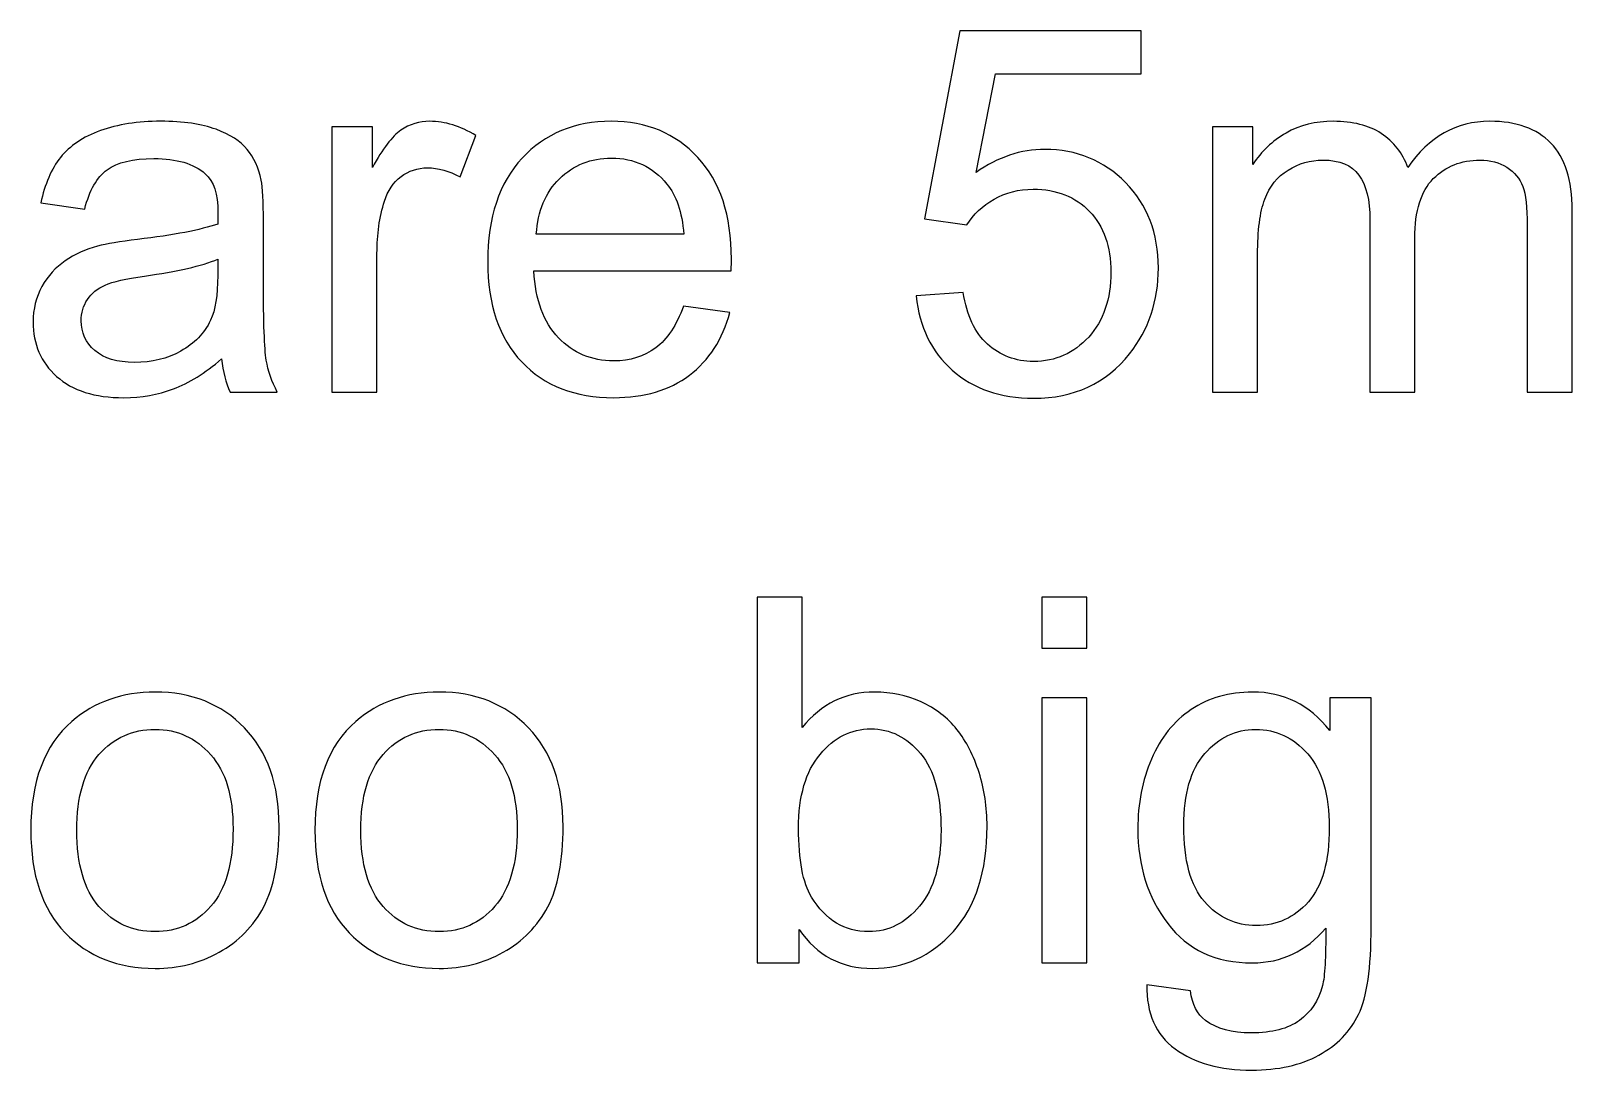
# Model space of a CAD drawing. Header units: inches. Extents: x -5.7 to 8.8, y -16.8 to -6.2.
# Drawn here: x -3.377 to -1.743, y -16.817 to -15.715 of the extents above; entities that cross this region are included whole.
import ezdxf

# ---------------------------------------------------------------- set-up
doc = ezdxf.new("R2010")
doc.units = ezdxf.units.IN
doc.header["$MEASUREMENT"] = 0
doc.layers.add('Layer 1', color=7, linetype='Continuous')

msp = doc.modelspace()

# ---------------------------------------------------------------- linework, layer by layer
at = {"layer": 'Layer 1', "color": 250}
for points, knots in [([(-2.4382, -15.9959), (-2.4382, -15.9959), (-2.3884, -15.9921), (-2.3884, -15.9921), (-2.3884, -15.9921), (-2.3847, -16.0164), (-2.3761, -16.0347), (-2.3628, -16.0469), (-2.3628, -16.0469), (-2.3494, -16.0591), (-2.3331, -16.0653), (-2.3138, -16.0653), (-2.3138, -16.0653), (-2.2906, -16.0653), (-2.2712, -16.0566), (-2.2554, -16.0394), (-2.2554, -16.0394), (-2.2397, -16.022), (-2.2319, -15.9991), (-2.2319, -15.9706), (-2.2319, -15.9706), (-2.2319, -15.9434), (-2.2394, -15.922), (-2.2544, -15.9063), (-2.2544, -15.9063), (-2.2695, -15.8906), (-2.2895, -15.8827), (-2.3143, -15.8827), (-2.3143, -15.8827), (-2.3297, -15.8827), (-2.3435, -15.8862), (-2.3558, -15.8933), (-2.3558, -15.8933), (-2.368, -15.9003), (-2.3776, -15.9094), (-2.3846, -15.9206), (-2.3846, -15.9206), (-2.3846, -15.9206), (-2.4296, -15.9141), (-2.4296, -15.9141), (-2.4296, -15.9141), (-2.4296, -15.9141), (-2.3922, -15.7148), (-2.3922, -15.7148), (-2.3922, -15.7148), (-2.3922, -15.7148), (-2.1999, -15.7148), (-2.1999, -15.7148), (-2.1999, -15.7148), (-2.1999, -15.7148), (-2.1999, -15.7603), (-2.1999, -15.7603), (-2.1999, -15.7603), (-2.1999, -15.7603), (-2.3542, -15.7603), (-2.3542, -15.7603), (-2.3542, -15.7603), (-2.3542, -15.7603), (-2.3749, -15.8649), (-2.3749, -15.8649), (-2.3749, -15.8649), (-2.3517, -15.8486), (-2.3273, -15.8405), (-2.3018, -15.8405), (-2.3018, -15.8405), (-2.2681, -15.8405), (-2.2395, -15.8522), (-2.2163, -15.8757), (-2.2163, -15.8757), (-2.1931, -15.8991), (-2.1815, -15.9293), (-2.1815, -15.9661), (-2.1815, -15.9661), (-2.1815, -16.0013), (-2.1917, -16.0316), (-2.2121, -16.0571), (-2.2121, -16.0571), (-2.2369, -16.0886), (-2.2709, -16.1043), (-2.3138, -16.1043), (-2.3138, -16.1043), (-2.349, -16.1043), (-2.3778, -16.0943), (-2.4001, -16.0746), (-2.4001, -16.0746), (-2.4224, -16.0548), (-2.4351, -16.0286), (-2.4382, -15.9959)], [0, 0, 0, 0, 0.043478, 0.043478, 0.043478, 0.043478, 0.086957, 0.086957, 0.086957, 0.086957, 0.130435, 0.130435, 0.130435, 0.130435, 0.173913, 0.173913, 0.173913, 0.173913, 0.217391, 0.217391, 0.217391, 0.217391, 0.26087, 0.26087, 0.26087, 0.26087, 0.304348, 0.304348, 0.304348, 0.304348, 0.347826, 0.347826, 0.347826, 0.347826, 0.391304, 0.391304, 0.391304, 0.391304, 0.434783, 0.434783, 0.434783, 0.434783, 0.478261, 0.478261, 0.478261, 0.478261, 0.521739, 0.521739, 0.521739, 0.521739, 0.565217, 0.565217, 0.565217, 0.565217, 0.608696, 0.608696, 0.608696, 0.608696, 0.652174, 0.652174, 0.652174, 0.652174, 0.695652, 0.695652, 0.695652, 0.695652, 0.73913, 0.73913, 0.73913, 0.73913, 0.782609, 0.782609, 0.782609, 0.782609, 0.826087, 0.826087, 0.826087, 0.826087, 0.869565, 0.869565, 0.869565, 0.869565, 0.913043, 0.913043, 0.913043, 0.913043, 1, 1, 1, 1]), ([(-3.175, -16.0626), (-3.1927, -16.0776), (-3.2097, -16.0882), (-3.2261, -16.0944), (-3.2261, -16.0944), (-3.2424, -16.1006), (-3.2599, -16.1037), (-3.2787, -16.1037), (-3.2787, -16.1037), (-3.3096, -16.1037), (-3.3333, -16.0962), (-3.3499, -16.0811), (-3.3499, -16.0811), (-3.3666, -16.0662), (-3.3749, -16.0469), (-3.3749, -16.0236), (-3.3749, -16.0236), (-3.3749, -16.0098), (-3.3717, -15.9973), (-3.3655, -15.9859), (-3.3655, -15.9859), (-3.3592, -15.9745), (-3.3509, -15.9655), (-3.3408, -15.9586), (-3.3408, -15.9586), (-3.3306, -15.9518), (-3.3193, -15.9465), (-3.3065, -15.943), (-3.3065, -15.943), (-3.2971, -15.9406), (-3.283, -15.9382), (-3.2641, -15.9359), (-3.2641, -15.9359), (-3.2256, -15.9314), (-3.1972, -15.9259), (-3.1791, -15.9196), (-3.1791, -15.9196), (-3.1789, -15.9131), (-3.1788, -15.9089), (-3.1788, -15.9072), (-3.1788, -15.9072), (-3.1788, -15.8879), (-3.1833, -15.8742), (-3.1923, -15.8663), (-3.1923, -15.8663), (-3.2045, -15.8555), (-3.2227, -15.8502), (-3.2467, -15.8502), (-3.2467, -15.8502), (-3.2691, -15.8502), (-3.2858, -15.8542), (-3.2964, -15.862), (-3.2964, -15.862), (-3.3072, -15.8699), (-3.315, -15.8838), (-3.3202, -15.9038), (-3.3202, -15.9038), (-3.3202, -15.9038), (-3.3667, -15.8973), (-3.3667, -15.8973), (-3.3667, -15.8973), (-3.3625, -15.8774), (-3.3555, -15.8612), (-3.3458, -15.849), (-3.3458, -15.849), (-3.336, -15.8367), (-3.322, -15.8273), (-3.3035, -15.8206), (-3.3035, -15.8206), (-3.2852, -15.814), (-3.2638, -15.8107), (-3.2396, -15.8107), (-3.2396, -15.8107), (-3.2156, -15.8107), (-3.196, -15.8135), (-3.1809, -15.8192), (-3.1809, -15.8192), (-3.166, -15.8249), (-3.1549, -15.8319), (-3.1478, -15.8405), (-3.1478, -15.8405), (-3.1408, -15.849), (-3.1358, -15.8599), (-3.1329, -15.873), (-3.1329, -15.873), (-3.1314, -15.8811), (-3.1306, -15.8957), (-3.1306, -15.9168), (-3.1306, -15.9168), (-3.1306, -15.9168), (-3.1306, -15.9799), (-3.1306, -15.9799), (-3.1306, -15.9799), (-3.1306, -16.0241), (-3.1296, -16.052), (-3.1276, -16.0638), (-3.1276, -16.0638), (-3.1257, -16.0756), (-3.1217, -16.0869), (-3.1159, -16.0978), (-3.1159, -16.0978), (-3.1159, -16.0978), (-3.1658, -16.0978), (-3.1658, -16.0978), (-3.1658, -16.0978), (-3.1706, -16.0877), (-3.1736, -16.076), (-3.175, -16.0626)], [0, 0, 0, 0, 0.035714, 0.035714, 0.035714, 0.035714, 0.071429, 0.071429, 0.071429, 0.071429, 0.107143, 0.107143, 0.107143, 0.107143, 0.142857, 0.142857, 0.142857, 0.142857, 0.178571, 0.178571, 0.178571, 0.178571, 0.214286, 0.214286, 0.214286, 0.214286, 0.25, 0.25, 0.25, 0.25, 0.285714, 0.285714, 0.285714, 0.285714, 0.321429, 0.321429, 0.321429, 0.321429, 0.357143, 0.357143, 0.357143, 0.357143, 0.392857, 0.392857, 0.392857, 0.392857, 0.428571, 0.428571, 0.428571, 0.428571, 0.464286, 0.464286, 0.464286, 0.464286, 0.5, 0.5, 0.5, 0.5, 0.535714, 0.535714, 0.535714, 0.535714, 0.571429, 0.571429, 0.571429, 0.571429, 0.607143, 0.607143, 0.607143, 0.607143, 0.642857, 0.642857, 0.642857, 0.642857, 0.678571, 0.678571, 0.678571, 0.678571, 0.714286, 0.714286, 0.714286, 0.714286, 0.75, 0.75, 0.75, 0.75, 0.785714, 0.785714, 0.785714, 0.785714, 0.821429, 0.821429, 0.821429, 0.821429, 0.857143, 0.857143, 0.857143, 0.857143, 0.892857, 0.892857, 0.892857, 0.892857, 0.928571, 0.928571, 0.928571, 0.928571, 1, 1, 1, 1]), ([(-3.0579, -16.0978), (-3.0579, -16.0978), (-3.0579, -15.8166), (-3.0579, -15.8166), (-3.0579, -15.8166), (-3.0579, -15.8166), (-3.0151, -15.8166), (-3.0151, -15.8166), (-3.0151, -15.8166), (-3.0151, -15.8166), (-3.0151, -15.8597), (-3.0151, -15.8597), (-3.0151, -15.8597), (-3.0042, -15.8397), (-2.9941, -15.8266), (-2.9848, -15.8202), (-2.9848, -15.8202), (-2.9755, -15.8138), (-2.9653, -15.8107), (-2.9542, -15.8107), (-2.9542, -15.8107), (-2.9381, -15.8107), (-2.9218, -15.8157), (-2.9052, -15.8258), (-2.9052, -15.8258), (-2.9052, -15.8258), (-2.9221, -15.8697), (-2.9221, -15.8697), (-2.9221, -15.8697), (-2.9337, -15.8632), (-2.9452, -15.86), (-2.9568, -15.86), (-2.9568, -15.86), (-2.9672, -15.86), (-2.9765, -15.8631), (-2.9847, -15.8694), (-2.9847, -15.8694), (-2.9929, -15.8756), (-2.9988, -15.8843), (-3.0023, -15.8954), (-3.0023, -15.8954), (-3.0076, -15.9122), (-3.0102, -15.9307), (-3.0102, -15.9509), (-3.0102, -15.9509), (-3.0102, -15.9509), (-3.0102, -16.0978), (-3.0102, -16.0978), (-3.0102, -16.0978), (-3.0102, -16.0978), (-3.0579, -16.0978), (-3.0579, -16.0978)], [0, 0, 0, 0, 0.071429, 0.071429, 0.071429, 0.071429, 0.142857, 0.142857, 0.142857, 0.142857, 0.214286, 0.214286, 0.214286, 0.214286, 0.285714, 0.285714, 0.285714, 0.285714, 0.357143, 0.357143, 0.357143, 0.357143, 0.428571, 0.428571, 0.428571, 0.428571, 0.5, 0.5, 0.5, 0.5, 0.571429, 0.571429, 0.571429, 0.571429, 0.642857, 0.642857, 0.642857, 0.642857, 0.714286, 0.714286, 0.714286, 0.714286, 0.785714, 0.785714, 0.785714, 0.785714, 0.857143, 0.857143, 0.857143, 0.857143, 1, 1, 1, 1]), ([(-2.6852, -16.0068), (-2.6852, -16.0068), (-2.6359, -16.0133), (-2.6359, -16.0133), (-2.6359, -16.0133), (-2.6436, -16.0419), (-2.658, -16.0642), (-2.6789, -16.08), (-2.6789, -16.08), (-2.6999, -16.0958), (-2.7266, -16.1037), (-2.7592, -16.1037), (-2.7592, -16.1037), (-2.8002, -16.1037), (-2.8327, -16.0911), (-2.8567, -16.0658), (-2.8567, -16.0658), (-2.8807, -16.0406), (-2.8927, -16.0051), (-2.8927, -15.9595), (-2.8927, -15.9595), (-2.8927, -15.9124), (-2.8806, -15.8758), (-2.8563, -15.8498), (-2.8563, -15.8498), (-2.832, -15.8237), (-2.8005, -15.8107), (-2.7618, -15.8107), (-2.7618, -15.8107), (-2.7243, -15.8107), (-2.6937, -15.8234), (-2.67, -15.849), (-2.67, -15.849), (-2.6462, -15.8745), (-2.6343, -15.9104), (-2.6343, -15.9567), (-2.6343, -15.9567), (-2.6343, -15.9595), (-2.6344, -15.9638), (-2.6346, -15.9694), (-2.6346, -15.9694), (-2.6346, -15.9694), (-2.8439, -15.9694), (-2.8439, -15.9694), (-2.8439, -15.9694), (-2.8421, -16.0002), (-2.8335, -16.0238), (-2.8178, -16.0402), (-2.8178, -16.0402), (-2.8021, -16.0565), (-2.7826, -16.0647), (-2.7592, -16.0647), (-2.7592, -16.0647), (-2.7418, -16.0647), (-2.7269, -16.0601), (-2.7146, -16.0509), (-2.7146, -16.0509), (-2.7022, -16.0417), (-2.6925, -16.027), (-2.6852, -16.0068)], [0, 0, 0, 0, 0.0625, 0.0625, 0.0625, 0.0625, 0.125, 0.125, 0.125, 0.125, 0.1875, 0.1875, 0.1875, 0.1875, 0.25, 0.25, 0.25, 0.25, 0.3125, 0.3125, 0.3125, 0.3125, 0.375, 0.375, 0.375, 0.375, 0.4375, 0.4375, 0.4375, 0.4375, 0.5, 0.5, 0.5, 0.5, 0.5625, 0.5625, 0.5625, 0.5625, 0.625, 0.625, 0.625, 0.625, 0.6875, 0.6875, 0.6875, 0.6875, 0.75, 0.75, 0.75, 0.75, 0.8125, 0.8125, 0.8125, 0.8125, 0.875, 0.875, 0.875, 0.875, 1, 1, 1, 1]), ([(-2.124, -16.0978), (-2.124, -16.0978), (-2.124, -15.8166), (-2.124, -15.8166), (-2.124, -15.8166), (-2.124, -15.8166), (-2.0812, -15.8166), (-2.0812, -15.8166), (-2.0812, -15.8166), (-2.0812, -15.8166), (-2.0812, -15.8564), (-2.0812, -15.8564), (-2.0812, -15.8564), (-2.0724, -15.8426), (-2.0607, -15.8315), (-2.0461, -15.8232), (-2.0461, -15.8232), (-2.0314, -15.8148), (-2.0148, -15.8107), (-1.9961, -15.8107), (-1.9961, -15.8107), (-1.9754, -15.8107), (-1.9583, -15.815), (-1.9451, -15.8236), (-1.9451, -15.8236), (-1.9318, -15.8323), (-1.9224, -15.8443), (-1.917, -15.8598), (-1.917, -15.8598), (-1.8946, -15.827), (-1.8656, -15.8107), (-1.8299, -15.8107), (-1.8299, -15.8107), (-1.8019, -15.8107), (-1.7803, -15.8184), (-1.7653, -15.8338), (-1.7653, -15.8338), (-1.7502, -15.8492), (-1.7426, -15.873), (-1.7426, -15.905), (-1.7426, -15.905), (-1.7426, -15.905), (-1.7426, -16.0978), (-1.7426, -16.0978), (-1.7426, -16.0978), (-1.7426, -16.0978), (-1.7903, -16.0978), (-1.7903, -16.0978), (-1.7903, -16.0978), (-1.7903, -16.0978), (-1.7903, -15.9208), (-1.7903, -15.9208), (-1.7903, -15.9208), (-1.7903, -15.9019), (-1.7919, -15.8881), (-1.795, -15.8797), (-1.795, -15.8797), (-1.7981, -15.8713), (-1.8037, -15.8647), (-1.8119, -15.8595), (-1.8119, -15.8595), (-1.82, -15.8544), (-1.8296, -15.8518), (-1.8405, -15.8518), (-1.8405, -15.8518), (-1.8604, -15.8518), (-1.8768, -15.8584), (-1.8899, -15.8715), (-1.8899, -15.8715), (-1.903, -15.8847), (-1.9095, -15.9057), (-1.9095, -15.9346), (-1.9095, -15.9346), (-1.9095, -15.9346), (-1.9095, -16.0978), (-1.9095, -16.0978), (-1.9095, -16.0978), (-1.9095, -16.0978), (-1.9571, -16.0978), (-1.9571, -16.0978), (-1.9571, -16.0978), (-1.9571, -16.0978), (-1.9571, -15.9153), (-1.9571, -15.9153), (-1.9571, -15.9153), (-1.9571, -15.8942), (-1.961, -15.8783), (-1.9688, -15.8677), (-1.9688, -15.8677), (-1.9766, -15.8572), (-1.9893, -15.8518), (-2.0069, -15.8518), (-2.0069, -15.8518), (-2.0203, -15.8518), (-2.0326, -15.8554), (-2.044, -15.8624), (-2.044, -15.8624), (-2.0554, -15.8694), (-2.0636, -15.8797), (-2.0687, -15.8934), (-2.0687, -15.8934), (-2.0738, -15.9069), (-2.0763, -15.9265), (-2.0763, -15.9521), (-2.0763, -15.9521), (-2.0763, -15.9521), (-2.0763, -16.0978), (-2.0763, -16.0978), (-2.0763, -16.0978), (-2.0763, -16.0978), (-2.124, -16.0978), (-2.124, -16.0978)], [0, 0, 0, 0, 0.034483, 0.034483, 0.034483, 0.034483, 0.068966, 0.068966, 0.068966, 0.068966, 0.103448, 0.103448, 0.103448, 0.103448, 0.137931, 0.137931, 0.137931, 0.137931, 0.172414, 0.172414, 0.172414, 0.172414, 0.206897, 0.206897, 0.206897, 0.206897, 0.241379, 0.241379, 0.241379, 0.241379, 0.275862, 0.275862, 0.275862, 0.275862, 0.310345, 0.310345, 0.310345, 0.310345, 0.344828, 0.344828, 0.344828, 0.344828, 0.37931, 0.37931, 0.37931, 0.37931, 0.413793, 0.413793, 0.413793, 0.413793, 0.448276, 0.448276, 0.448276, 0.448276, 0.482759, 0.482759, 0.482759, 0.482759, 0.517241, 0.517241, 0.517241, 0.517241, 0.551724, 0.551724, 0.551724, 0.551724, 0.586207, 0.586207, 0.586207, 0.586207, 0.62069, 0.62069, 0.62069, 0.62069, 0.655172, 0.655172, 0.655172, 0.655172, 0.689655, 0.689655, 0.689655, 0.689655, 0.724138, 0.724138, 0.724138, 0.724138, 0.758621, 0.758621, 0.758621, 0.758621, 0.793103, 0.793103, 0.793103, 0.793103, 0.827586, 0.827586, 0.827586, 0.827586, 0.862069, 0.862069, 0.862069, 0.862069, 0.896552, 0.896552, 0.896552, 0.896552, 0.931034, 0.931034, 0.931034, 0.931034, 1, 1, 1, 1]), ([(-2.8412, -15.9304), (-2.8412, -15.9304), (-2.6847, -15.9304), (-2.6847, -15.9304), (-2.6847, -15.9304), (-2.6868, -15.9067), (-2.6928, -15.889), (-2.7027, -15.8772), (-2.7027, -15.8772), (-2.7177, -15.8589), (-2.7374, -15.8497), (-2.7615, -15.8497), (-2.7615, -15.8497), (-2.7834, -15.8497), (-2.8017, -15.857), (-2.8166, -15.8716), (-2.8166, -15.8716), (-2.8314, -15.8862), (-2.8396, -15.9058), (-2.8412, -15.9304)], [0, 0, 0, 0, 0.166667, 0.166667, 0.166667, 0.166667, 0.333333, 0.333333, 0.333333, 0.333333, 0.5, 0.5, 0.5, 0.5, 0.666667, 0.666667, 0.666667, 0.666667, 1, 1, 1, 1]), ([(-3.1788, -15.9569), (-3.1961, -15.964), (-3.2221, -15.9699), (-3.2568, -15.9748), (-3.2568, -15.9748), (-3.2765, -15.9776), (-3.2904, -15.9808), (-3.2985, -15.9843), (-3.2985, -15.9843), (-3.3066, -15.9878), (-3.3128, -15.9929), (-3.3173, -15.9996), (-3.3173, -15.9996), (-3.3217, -16.0064), (-3.3239, -16.0139), (-3.3239, -16.0222), (-3.3239, -16.0222), (-3.3239, -16.0347), (-3.3192, -16.0453), (-3.3095, -16.0537), (-3.3095, -16.0537), (-3.2998, -16.0621), (-3.2858, -16.0663), (-3.2673, -16.0663), (-3.2673, -16.0663), (-3.2489, -16.0663), (-3.2326, -16.0624), (-3.2182, -16.0543), (-3.2182, -16.0543), (-3.204, -16.0464), (-3.1934, -16.0355), (-3.1867, -16.0217), (-3.1867, -16.0217), (-3.1816, -16.0109), (-3.1791, -15.9951), (-3.1791, -15.9743), (-3.1791, -15.9743), (-3.1791, -15.9743), (-3.1788, -15.9569), (-3.1788, -15.9569)], [0, 0, 0, 0, 0.090909, 0.090909, 0.090909, 0.090909, 0.181818, 0.181818, 0.181818, 0.181818, 0.272727, 0.272727, 0.272727, 0.272727, 0.363636, 0.363636, 0.363636, 0.363636, 0.454545, 0.454545, 0.454545, 0.454545, 0.545455, 0.545455, 0.545455, 0.545455, 0.636364, 0.636364, 0.636364, 0.636364, 0.727273, 0.727273, 0.727273, 0.727273, 0.818182, 0.818182, 0.818182, 0.818182, 1, 1, 1, 1]), ([(-2.5625, -16.7029), (-2.5625, -16.7029), (-2.607, -16.7029), (-2.607, -16.7029), (-2.607, -16.7029), (-2.607, -16.7029), (-2.607, -16.3151), (-2.607, -16.3151), (-2.607, -16.3151), (-2.607, -16.3151), (-2.5593, -16.3151), (-2.5593, -16.3151), (-2.5593, -16.3151), (-2.5593, -16.3151), (-2.5593, -16.4535), (-2.5593, -16.4535), (-2.5593, -16.4535), (-2.5392, -16.4284), (-2.5135, -16.4158), (-2.4823, -16.4158), (-2.4823, -16.4158), (-2.465, -16.4158), (-2.4486, -16.4192), (-2.4332, -16.4262), (-2.4332, -16.4262), (-2.4177, -16.4331), (-2.4051, -16.443), (-2.3951, -16.4555), (-2.3951, -16.4555), (-2.3851, -16.4682), (-2.3773, -16.4833), (-2.3717, -16.5011), (-2.3717, -16.5011), (-2.366, -16.5188), (-2.3632, -16.5379), (-2.3632, -16.5581), (-2.3632, -16.5581), (-2.3632, -16.6061), (-2.3751, -16.6433), (-2.3989, -16.6695), (-2.3989, -16.6695), (-2.4227, -16.6958), (-2.4512, -16.7088), (-2.4845, -16.7088), (-2.4845, -16.7088), (-2.5177, -16.7088), (-2.5437, -16.695), (-2.5625, -16.6675), (-2.5625, -16.6675), (-2.5625, -16.6675), (-2.5625, -16.7029), (-2.5625, -16.7029)], [0, 0, 0, 0, 0.071429, 0.071429, 0.071429, 0.071429, 0.142857, 0.142857, 0.142857, 0.142857, 0.214286, 0.214286, 0.214286, 0.214286, 0.285714, 0.285714, 0.285714, 0.285714, 0.357143, 0.357143, 0.357143, 0.357143, 0.428571, 0.428571, 0.428571, 0.428571, 0.5, 0.5, 0.5, 0.5, 0.571429, 0.571429, 0.571429, 0.571429, 0.642857, 0.642857, 0.642857, 0.642857, 0.714286, 0.714286, 0.714286, 0.714286, 0.785714, 0.785714, 0.785714, 0.785714, 0.857143, 0.857143, 0.857143, 0.857143, 1, 1, 1, 1]), ([(-2.3052, -16.3692), (-2.3052, -16.3692), (-2.3052, -16.3151), (-2.3052, -16.3151), (-2.3052, -16.3151), (-2.3052, -16.3151), (-2.2575, -16.3151), (-2.2575, -16.3151), (-2.2575, -16.3151), (-2.2575, -16.3151), (-2.2575, -16.3692), (-2.2575, -16.3692), (-2.2575, -16.3692), (-2.2575, -16.3692), (-2.3052, -16.3692), (-2.3052, -16.3692)], [0, 0, 0, 0, 0.2, 0.2, 0.2, 0.2, 0.4, 0.4, 0.4, 0.4, 0.6, 0.6, 0.6, 0.6, 1, 1, 1, 1]), ([(-3.3773, -16.5623), (-3.3773, -16.5104), (-3.3629, -16.472), (-3.3339, -16.447), (-3.3339, -16.447), (-3.3098, -16.4262), (-3.2802, -16.4158), (-3.2455, -16.4158), (-3.2455, -16.4158), (-3.2069, -16.4158), (-3.1753, -16.4284), (-3.1508, -16.4537), (-3.1508, -16.4537), (-3.1263, -16.4789), (-3.114, -16.5139), (-3.114, -16.5584), (-3.114, -16.5584), (-3.114, -16.5945), (-3.1195, -16.6228), (-3.1303, -16.6435), (-3.1303, -16.6435), (-3.1411, -16.6642), (-3.1569, -16.6802), (-3.1777, -16.6917), (-3.1777, -16.6917), (-3.1984, -16.7032), (-3.221, -16.7088), (-3.2455, -16.7088), (-3.2455, -16.7088), (-3.2849, -16.7088), (-3.3166, -16.6963), (-3.3409, -16.6711), (-3.3409, -16.6711), (-3.3652, -16.6459), (-3.3773, -16.6096), (-3.3773, -16.5623)], [0, 0, 0, 0, 0.1, 0.1, 0.1, 0.1, 0.2, 0.2, 0.2, 0.2, 0.3, 0.3, 0.3, 0.3, 0.4, 0.4, 0.4, 0.4, 0.5, 0.5, 0.5, 0.5, 0.6, 0.6, 0.6, 0.6, 0.7, 0.7, 0.7, 0.7, 0.8, 0.8, 0.8, 0.8, 1, 1, 1, 1]), ([(-3.076, -16.5623), (-3.076, -16.5104), (-3.0616, -16.472), (-3.0326, -16.447), (-3.0326, -16.447), (-3.0085, -16.4262), (-2.979, -16.4158), (-2.9442, -16.4158), (-2.9442, -16.4158), (-2.9057, -16.4158), (-2.8741, -16.4284), (-2.8495, -16.4537), (-2.8495, -16.4537), (-2.8251, -16.4789), (-2.8128, -16.5139), (-2.8128, -16.5584), (-2.8128, -16.5584), (-2.8128, -16.5945), (-2.8182, -16.6228), (-2.829, -16.6435), (-2.829, -16.6435), (-2.8399, -16.6642), (-2.8557, -16.6802), (-2.8764, -16.6917), (-2.8764, -16.6917), (-2.8971, -16.7032), (-2.9198, -16.7088), (-2.9442, -16.7088), (-2.9442, -16.7088), (-2.9836, -16.7088), (-3.0154, -16.6963), (-3.0397, -16.6711), (-3.0397, -16.6711), (-3.0639, -16.6459), (-3.076, -16.6096), (-3.076, -16.5623)], [0, 0, 0, 0, 0.1, 0.1, 0.1, 0.1, 0.2, 0.2, 0.2, 0.2, 0.3, 0.3, 0.3, 0.3, 0.4, 0.4, 0.4, 0.4, 0.5, 0.5, 0.5, 0.5, 0.6, 0.6, 0.6, 0.6, 0.7, 0.7, 0.7, 0.7, 0.8, 0.8, 0.8, 0.8, 1, 1, 1, 1]), ([(-2.3052, -16.7029), (-2.3052, -16.7029), (-2.3052, -16.4218), (-2.3052, -16.4218), (-2.3052, -16.4218), (-2.3052, -16.4218), (-2.2575, -16.4218), (-2.2575, -16.4218), (-2.2575, -16.4218), (-2.2575, -16.4218), (-2.2575, -16.7029), (-2.2575, -16.7029), (-2.2575, -16.7029), (-2.2575, -16.7029), (-2.3052, -16.7029), (-2.3052, -16.7029)], [0, 0, 0, 0, 0.2, 0.2, 0.2, 0.2, 0.4, 0.4, 0.4, 0.4, 0.6, 0.6, 0.6, 0.6, 1, 1, 1, 1]), ([(-2.1936, -16.7262), (-2.1936, -16.7262), (-2.1475, -16.7327), (-2.1475, -16.7327), (-2.1475, -16.7327), (-2.1456, -16.7469), (-2.1402, -16.7573), (-2.1314, -16.7639), (-2.1314, -16.7639), (-2.1196, -16.7727), (-2.1034, -16.7771), (-2.0829, -16.7771), (-2.0829, -16.7771), (-2.0609, -16.7771), (-2.0438, -16.7727), (-2.0318, -16.7639), (-2.0318, -16.7639), (-2.0198, -16.7552), (-2.0117, -16.7428), (-2.0074, -16.727), (-2.0074, -16.727), (-2.005, -16.7173), (-2.0038, -16.697), (-2.004, -16.6661), (-2.004, -16.6661), (-2.0249, -16.6906), (-2.0508, -16.7029), (-2.0818, -16.7029), (-2.0818, -16.7029), (-2.1205, -16.7029), (-2.1504, -16.689), (-2.1716, -16.6611), (-2.1716, -16.6611), (-2.1928, -16.6333), (-2.2033, -16.5999), (-2.2033, -16.561), (-2.2033, -16.561), (-2.2033, -16.5342), (-2.1985, -16.5094), (-2.1888, -16.4868), (-2.1888, -16.4868), (-2.1791, -16.4641), (-2.1651, -16.4467), (-2.1466, -16.4343), (-2.1466, -16.4343), (-2.1282, -16.4219), (-2.1066, -16.4158), (-2.0816, -16.4158), (-2.0816, -16.4158), (-2.0485, -16.4158), (-2.0212, -16.4294), (-1.9997, -16.4564), (-1.9997, -16.4564), (-1.9997, -16.4564), (-1.9997, -16.4218), (-1.9997, -16.4218), (-1.9997, -16.4218), (-1.9997, -16.4218), (-1.9558, -16.4218), (-1.9558, -16.4218), (-1.9558, -16.4218), (-1.9558, -16.4218), (-1.9558, -16.6645), (-1.9558, -16.6645), (-1.9558, -16.6645), (-1.9558, -16.7083), (-1.9602, -16.7393), (-1.9692, -16.7575), (-1.9692, -16.7575), (-1.978, -16.7757), (-1.9922, -16.7902), (-2.0114, -16.8008), (-2.0114, -16.8008), (-2.0307, -16.8113), (-2.0545, -16.8166), (-2.0826, -16.8166), (-2.0826, -16.8166), (-2.1161, -16.8166), (-2.1431, -16.8091), (-2.1637, -16.7941), (-2.1637, -16.7941), (-2.1844, -16.7791), (-2.1943, -16.7564), (-2.1936, -16.7262)], [0, 0, 0, 0, 0.045455, 0.045455, 0.045455, 0.045455, 0.090909, 0.090909, 0.090909, 0.090909, 0.136364, 0.136364, 0.136364, 0.136364, 0.181818, 0.181818, 0.181818, 0.181818, 0.227273, 0.227273, 0.227273, 0.227273, 0.272727, 0.272727, 0.272727, 0.272727, 0.318182, 0.318182, 0.318182, 0.318182, 0.363636, 0.363636, 0.363636, 0.363636, 0.409091, 0.409091, 0.409091, 0.409091, 0.454545, 0.454545, 0.454545, 0.454545, 0.5, 0.5, 0.5, 0.5, 0.545455, 0.545455, 0.545455, 0.545455, 0.590909, 0.590909, 0.590909, 0.590909, 0.636364, 0.636364, 0.636364, 0.636364, 0.681818, 0.681818, 0.681818, 0.681818, 0.727273, 0.727273, 0.727273, 0.727273, 0.772727, 0.772727, 0.772727, 0.772727, 0.818182, 0.818182, 0.818182, 0.818182, 0.863636, 0.863636, 0.863636, 0.863636, 0.909091, 0.909091, 0.909091, 0.909091, 1, 1, 1, 1]), ([(-3.3285, -16.5624), (-3.3285, -16.5983), (-3.3207, -16.6253), (-3.305, -16.643), (-3.305, -16.643), (-3.2892, -16.6609), (-3.2694, -16.6698), (-3.2455, -16.6698), (-3.2455, -16.6698), (-3.2218, -16.6698), (-3.2022, -16.6609), (-3.1864, -16.6429), (-3.1864, -16.6429), (-3.1707, -16.625), (-3.1628, -16.5976), (-3.1628, -16.5609), (-3.1628, -16.5609), (-3.1628, -16.5262), (-3.1707, -16.4999), (-3.1865, -16.4822), (-3.1865, -16.4822), (-3.2023, -16.4643), (-3.222, -16.4554), (-3.2455, -16.4554), (-3.2455, -16.4554), (-3.2694, -16.4554), (-3.2892, -16.4642), (-3.305, -16.482), (-3.305, -16.482), (-3.3207, -16.4998), (-3.3285, -16.5266), (-3.3285, -16.5624)], [0, 0, 0, 0, 0.111111, 0.111111, 0.111111, 0.111111, 0.222222, 0.222222, 0.222222, 0.222222, 0.333333, 0.333333, 0.333333, 0.333333, 0.444444, 0.444444, 0.444444, 0.444444, 0.555556, 0.555556, 0.555556, 0.555556, 0.666667, 0.666667, 0.666667, 0.666667, 0.777778, 0.777778, 0.777778, 0.777778, 1, 1, 1, 1]), ([(-3.0273, -16.5624), (-3.0273, -16.5983), (-3.0194, -16.6253), (-3.0037, -16.643), (-3.0037, -16.643), (-2.9879, -16.6609), (-2.9682, -16.6698), (-2.9442, -16.6698), (-2.9442, -16.6698), (-2.9206, -16.6698), (-2.9009, -16.6609), (-2.8851, -16.6429), (-2.8851, -16.6429), (-2.8694, -16.625), (-2.8615, -16.5976), (-2.8615, -16.5609), (-2.8615, -16.5609), (-2.8615, -16.5262), (-2.8695, -16.4999), (-2.8853, -16.4822), (-2.8853, -16.4822), (-2.9011, -16.4643), (-2.9208, -16.4554), (-2.9442, -16.4554), (-2.9442, -16.4554), (-2.9682, -16.4554), (-2.9879, -16.4642), (-3.0037, -16.482), (-3.0037, -16.482), (-3.0194, -16.4998), (-3.0273, -16.5266), (-3.0273, -16.5624)], [0, 0, 0, 0, 0.111111, 0.111111, 0.111111, 0.111111, 0.222222, 0.222222, 0.222222, 0.222222, 0.333333, 0.333333, 0.333333, 0.333333, 0.444444, 0.444444, 0.444444, 0.444444, 0.555556, 0.555556, 0.555556, 0.555556, 0.666667, 0.666667, 0.666667, 0.666667, 0.777778, 0.777778, 0.777778, 0.777778, 1, 1, 1, 1]), ([(-2.5631, -16.5603), (-2.5631, -16.5938), (-2.5585, -16.6181), (-2.5494, -16.6331), (-2.5494, -16.6331), (-2.5344, -16.6576), (-2.5142, -16.6698), (-2.4886, -16.6698), (-2.4886, -16.6698), (-2.4678, -16.6698), (-2.4498, -16.6608), (-2.4347, -16.6428), (-2.4347, -16.6428), (-2.4195, -16.6247), (-2.412, -16.5978), (-2.412, -16.5621), (-2.412, -16.5621), (-2.412, -16.5254), (-2.4192, -16.4984), (-2.4337, -16.481), (-2.4337, -16.481), (-2.4483, -16.4636), (-2.4659, -16.4548), (-2.4864, -16.4548), (-2.4864, -16.4548), (-2.5073, -16.4548), (-2.5253, -16.4638), (-2.5403, -16.4819), (-2.5403, -16.4819), (-2.5555, -16.4999), (-2.5631, -16.526), (-2.5631, -16.5603)], [0, 0, 0, 0, 0.111111, 0.111111, 0.111111, 0.111111, 0.222222, 0.222222, 0.222222, 0.222222, 0.333333, 0.333333, 0.333333, 0.333333, 0.444444, 0.444444, 0.444444, 0.444444, 0.555556, 0.555556, 0.555556, 0.555556, 0.666667, 0.666667, 0.666667, 0.666667, 0.777778, 0.777778, 0.777778, 0.777778, 1, 1, 1, 1]), ([(-2.1546, -16.5575), (-2.1546, -16.5943), (-2.1473, -16.6211), (-2.1326, -16.638), (-2.1326, -16.638), (-2.1179, -16.6549), (-2.0996, -16.6633), (-2.0776, -16.6633), (-2.0776, -16.6633), (-2.0556, -16.6633), (-2.0373, -16.655), (-2.0224, -16.6382), (-2.0224, -16.6382), (-2.0076, -16.6214), (-2.0002, -16.595), (-2.0002, -16.5591), (-2.0002, -16.5591), (-2.0002, -16.5248), (-2.0079, -16.4989), (-2.0231, -16.4814), (-2.0231, -16.4814), (-2.0384, -16.464), (-2.0568, -16.4554), (-2.0783, -16.4554), (-2.0783, -16.4554), (-2.0995, -16.4554), (-2.1175, -16.4639), (-2.1324, -16.4811), (-2.1324, -16.4811), (-2.1472, -16.4982), (-2.1546, -16.5237), (-2.1546, -16.5575)], [0, 0, 0, 0, 0.111111, 0.111111, 0.111111, 0.111111, 0.222222, 0.222222, 0.222222, 0.222222, 0.333333, 0.333333, 0.333333, 0.333333, 0.444444, 0.444444, 0.444444, 0.444444, 0.555556, 0.555556, 0.555556, 0.555556, 0.666667, 0.666667, 0.666667, 0.666667, 0.777778, 0.777778, 0.777778, 0.777778, 1, 1, 1, 1])]:
    msp.add_open_spline(points, degree=3, knots=knots, dxfattribs=at)

doc.saveas('drawing.dxf')
